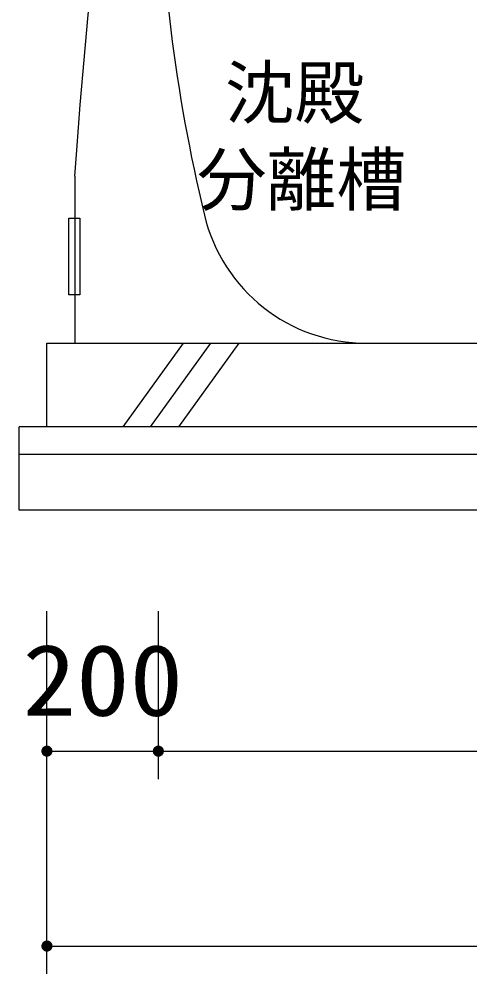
# Model space of a CAD drawing. Units: millimetres, scale not verified. Extents: x -14850 to 14850, y -10500 to 10500.
# Drawn here: x -328 to 482, y -6681 to -4966 of the extents above; entities that cross this region are included whole.
import ezdxf
from ezdxf.enums import TextEntityAlignment as Align

# ---------------------------------------------------------------- set-up
doc = ezdxf.new("R2010")
doc.units = ezdxf.units.MM
doc.header["$LTSCALE"] = 50
for name, color, linetype, lineweight in [('0-0_製作', 5, 'Continuous', 25), ('0-1_空気管', 3, 'Continuous', 25), ('0-2_機器', 3, 'Continuous', 25), ('0-3_文字', 5, 'Continuous', 25)]:
    doc.layers.add(name, color=color, linetype=linetype, lineweight=lineweight)
doc.styles.add('ＭＳ ゴシック', font='')
doc.styles.get('ＭＳ ゴシック').set_extended_font_data('MS Gothic')

msp = doc.modelspace()

# ---------------------------------------------------------------- linework, layer by layer
at = {"layer": '0-0_製作', "color": 2}
for p, q in [((-277.66, -6680.8), (-277.66, -6029.64)), ((-77.66, -6330.8), (-77.66, -6029.64)), ((-277.66, -6280.8), (-77.66, -6280.8)), ((-77.66, -6280.8), (1422.34, -6280.8)), ((-277.66, -6630.8), (1622.34, -6630.8))]:
    msp.add_line(p, q, dxfattribs=at)
at = {"layer": '0-0_製作'}
for points in [[(-287.64, -6280.17), (-277.66, -6270.8), (-277.66, -6280.8)], [(-287.49, -6278.92), (-277.66, -6270.8), (-287.64, -6280.17)], [(-287.17, -6277.71), (-277.66, -6270.8), (-287.49, -6278.92)], [(-286.71, -6276.54), (-277.66, -6270.8), (-287.17, -6277.71)], [(-286.11, -6275.44), (-277.66, -6270.8), (-286.71, -6276.54)], [(-285.37, -6274.42), (-277.66, -6270.8), (-286.11, -6275.44)], [(-284.51, -6273.51), (-277.66, -6270.8), (-285.37, -6274.42)], [(-283.54, -6272.71), (-277.66, -6270.8), (-284.51, -6273.51)], [(-282.48, -6272.04), (-277.66, -6270.8), (-283.54, -6272.71)], [(-281.34, -6271.5), (-277.66, -6270.8), (-282.48, -6272.04)], [(-280.15, -6271.11), (-277.66, -6270.8), (-281.34, -6271.5)], [(-278.92, -6270.88), (-277.66, -6270.8), (-280.15, -6271.11)], [(-277.66, -6270.8), (-267.66, -6280.8), (-277.66, -6280.8)], [(-277.66, -6270.8), (-267.74, -6279.54), (-267.66, -6280.8)], [(-277.66, -6270.8), (-267.98, -6278.31), (-267.74, -6279.54)], [(-277.66, -6270.8), (-268.37, -6277.12), (-267.98, -6278.31)], [(-277.66, -6270.8), (-268.9, -6275.98), (-268.37, -6277.12)], [(-277.66, -6270.8), (-269.57, -6274.92), (-268.9, -6275.98)], [(-277.66, -6270.8), (-270.37, -6273.95), (-269.57, -6274.92)], [(-277.66, -6270.8), (-271.29, -6273.09), (-270.37, -6273.95)], [(-277.66, -6270.8), (-272.3, -6272.35), (-271.29, -6273.09)], [(-277.66, -6270.8), (-273.41, -6271.75), (-272.3, -6272.35)], [(-277.66, -6270.8), (-274.57, -6271.29), (-273.41, -6271.75)], [(-277.66, -6270.8), (-275.79, -6270.98), (-274.57, -6271.29)], [(-277.66, -6270.8), (-277.04, -6270.82), (-275.79, -6270.98)], [(-87.64, -6280.17), (-77.66, -6270.8), (-77.66, -6280.8)], [(-87.48, -6278.92), (-77.66, -6270.8), (-87.64, -6280.17)], [(-87.17, -6277.71), (-77.66, -6270.8), (-87.48, -6278.92)], [(-86.71, -6276.54), (-77.66, -6270.8), (-87.17, -6277.71)], [(-86.11, -6275.44), (-77.66, -6270.8), (-86.71, -6276.54)], [(-85.37, -6274.42), (-77.66, -6270.8), (-86.11, -6275.44)], [(-84.51, -6273.51), (-77.66, -6270.8), (-85.37, -6274.42)], [(-83.54, -6272.71), (-77.66, -6270.8), (-84.51, -6273.51)], [(-82.48, -6272.04), (-77.66, -6270.8), (-83.54, -6272.71)], [(-81.34, -6271.5), (-77.66, -6270.8), (-82.48, -6272.04)], [(-80.15, -6271.11), (-77.66, -6270.8), (-81.34, -6271.5)], [(-78.92, -6270.88), (-77.66, -6270.8), (-80.15, -6271.11)], [(-77.66, -6270.8), (-67.66, -6280.8), (-77.66, -6280.8)], [(-77.66, -6270.8), (-67.74, -6279.54), (-67.66, -6280.8)], [(-77.66, -6270.8), (-67.98, -6278.31), (-67.74, -6279.54)], [(-77.66, -6270.8), (-68.36, -6277.12), (-67.98, -6278.31)], [(-77.66, -6270.8), (-68.9, -6275.98), (-68.36, -6277.12)], [(-77.66, -6270.8), (-69.57, -6274.92), (-68.9, -6275.98)], [(-77.66, -6270.8), (-70.37, -6273.95), (-69.57, -6274.92)], [(-77.66, -6270.8), (-71.29, -6273.09), (-70.37, -6273.95)], [(-77.66, -6270.8), (-72.3, -6272.35), (-71.29, -6273.09)], [(-77.66, -6270.8), (-73.4, -6271.75), (-72.3, -6272.35)], [(-77.66, -6270.8), (-74.57, -6271.29), (-73.4, -6271.75)], [(-77.66, -6270.8), (-75.79, -6270.98), (-74.57, -6271.29)], [(-77.66, -6270.8), (-77.03, -6270.82), (-75.79, -6270.98)], [(-287.64, -6280.17), (-277.66, -6280.8), (-287.66, -6280.8)], [(-287.66, -6280.8), (-277.66, -6280.8), (-287.58, -6282.05)], [(-287.58, -6282.05), (-277.66, -6280.8), (-287.35, -6283.29)], [(-287.35, -6283.29), (-277.66, -6280.8), (-286.96, -6284.48)], [(-286.96, -6284.48), (-277.66, -6280.8), (-286.43, -6285.62)], [(-286.43, -6285.62), (-277.66, -6280.8), (-285.75, -6286.68)], [(-285.75, -6286.68), (-277.66, -6280.8), (-284.95, -6287.64)], [(-284.95, -6287.64), (-277.66, -6280.8), (-284.04, -6288.5)], [(-284.04, -6288.5), (-277.66, -6280.8), (-283.02, -6289.24)], [(-283.02, -6289.24), (-277.66, -6280.8), (-281.92, -6289.85)], [(-281.92, -6289.85), (-277.66, -6280.8), (-280.75, -6290.31)], [(-280.75, -6290.31), (-277.66, -6280.8), (-279.54, -6290.62)], [(-279.54, -6290.62), (-277.66, -6280.8), (-277.66, -6290.8)], [(-279.54, -6290.62), (-277.66, -6290.8), (-278.29, -6290.78)], [(-277.66, -6280.8), (-276.41, -6290.72), (-277.66, -6290.8)], [(-277.66, -6280.8), (-275.18, -6290.48), (-276.41, -6290.72)], [(-277.66, -6280.8), (-273.98, -6290.1), (-275.18, -6290.48)], [(-277.66, -6280.8), (-272.85, -6289.56), (-273.98, -6290.1)], [(-277.66, -6280.8), (-271.79, -6288.89), (-272.85, -6289.56)], [(-277.66, -6280.8), (-270.82, -6288.09), (-271.79, -6288.89)], [(-277.66, -6280.8), (-269.96, -6287.17), (-270.82, -6288.09)], [(-277.66, -6280.8), (-269.22, -6286.16), (-269.96, -6287.17)], [(-277.66, -6280.8), (-268.61, -6285.06), (-269.22, -6286.16)], [(-277.66, -6280.8), (-268.15, -6283.89), (-268.61, -6285.06)], [(-277.66, -6280.8), (-267.84, -6282.67), (-268.15, -6283.89)], [(-277.66, -6280.8), (-267.68, -6281.43), (-267.84, -6282.67)], [(-277.66, -6280.8), (-267.66, -6280.8), (-267.68, -6281.43)], [(-87.64, -6280.17), (-77.66, -6280.8), (-87.66, -6280.8)], [(-87.66, -6280.8), (-77.66, -6280.8), (-87.58, -6282.05)], [(-87.58, -6282.05), (-77.66, -6280.8), (-87.35, -6283.29)], [(-87.35, -6283.29), (-77.66, -6280.8), (-86.96, -6284.48)], [(-86.96, -6284.48), (-77.66, -6280.8), (-86.42, -6285.62)], [(-86.42, -6285.62), (-77.66, -6280.8), (-85.75, -6286.68)], [(-85.75, -6286.68), (-77.66, -6280.8), (-84.95, -6287.64)], [(-84.95, -6287.64), (-77.66, -6280.8), (-84.04, -6288.5)], [(-84.04, -6288.5), (-77.66, -6280.8), (-83.02, -6289.24)], [(-83.02, -6289.24), (-77.66, -6280.8), (-81.92, -6289.85)], [(-81.92, -6289.85), (-77.66, -6280.8), (-80.75, -6290.31)], [(-80.75, -6290.31), (-77.66, -6280.8), (-79.54, -6290.62)], [(-79.54, -6290.62), (-77.66, -6280.8), (-78.29, -6290.78)], [(-78.29, -6290.78), (-77.66, -6280.8), (-77.66, -6290.8)], [(-77.66, -6280.8), (-76.41, -6290.72), (-77.66, -6290.8)], [(-77.66, -6280.8), (-75.17, -6290.48), (-76.41, -6290.72)], [(-77.66, -6280.8), (-73.98, -6290.1), (-75.17, -6290.48)], [(-77.66, -6280.8), (-72.84, -6289.56), (-73.98, -6290.1)], [(-77.66, -6280.8), (-71.78, -6288.89), (-72.84, -6289.56)], [(-77.66, -6280.8), (-70.82, -6288.09), (-71.78, -6288.89)], [(-77.66, -6280.8), (-69.96, -6287.17), (-70.82, -6288.09)], [(-77.66, -6280.8), (-69.22, -6286.16), (-69.96, -6287.17)], [(-77.66, -6280.8), (-68.61, -6285.06), (-69.22, -6286.16)], [(-77.66, -6280.8), (-68.15, -6283.89), (-68.61, -6285.06)], [(-77.66, -6280.8), (-67.84, -6282.67), (-68.15, -6283.89)], [(-77.66, -6280.8), (-67.68, -6281.43), (-67.84, -6282.67)], [(-77.66, -6280.8), (-67.66, -6280.8), (-67.68, -6281.43)], [(-287.64, -6630.17), (-277.66, -6630.8), (-287.66, -6630.8)], [(-287.66, -6630.8), (-277.66, -6630.8), (-287.58, -6632.05)], [(-287.64, -6630.17), (-277.66, -6620.8), (-277.66, -6630.8)], [(-287.49, -6628.92), (-277.66, -6620.8), (-287.64, -6630.17)], [(-287.58, -6632.05), (-277.66, -6630.8), (-287.35, -6633.29)], [(-287.17, -6627.71), (-277.66, -6620.8), (-287.49, -6628.92)], [(-287.35, -6633.29), (-277.66, -6630.8), (-286.96, -6634.48)], [(-286.71, -6626.54), (-277.66, -6620.8), (-287.17, -6627.71)], [(-286.96, -6634.48), (-277.66, -6630.8), (-286.43, -6635.62)], [(-286.11, -6625.44), (-277.66, -6620.8), (-286.71, -6626.54)], [(-286.43, -6635.62), (-277.66, -6630.8), (-285.75, -6636.68)], [(-285.37, -6624.42), (-277.66, -6620.8), (-286.11, -6625.44)], [(-285.75, -6636.68), (-277.66, -6630.8), (-284.95, -6637.64)], [(-284.51, -6623.51), (-277.66, -6620.8), (-285.37, -6624.42)], [(-284.95, -6637.64), (-277.66, -6630.8), (-284.04, -6638.5)], [(-283.54, -6622.71), (-277.66, -6620.8), (-284.51, -6623.51)], [(-284.04, -6638.5), (-277.66, -6630.8), (-283.02, -6639.24)], [(-282.48, -6622.04), (-277.66, -6620.8), (-283.54, -6622.71)], [(-283.02, -6639.24), (-277.66, -6630.8), (-281.92, -6639.85)], [(-281.34, -6621.5), (-277.66, -6620.8), (-282.48, -6622.04)], [(-281.92, -6639.85), (-277.66, -6630.8), (-280.75, -6640.31)], [(-280.15, -6621.11), (-277.66, -6620.8), (-281.34, -6621.5)], [(-280.75, -6640.31), (-277.66, -6630.8), (-279.54, -6640.62)], [(-278.92, -6620.88), (-277.66, -6620.8), (-280.15, -6621.11)], [(-279.54, -6640.62), (-277.66, -6630.8), (-277.66, -6640.8)], [(-277.66, -6620.8), (-267.66, -6630.8), (-277.66, -6630.8)], [(-277.66, -6620.8), (-267.74, -6629.54), (-267.66, -6630.8)], [(-277.66, -6620.8), (-267.98, -6628.31), (-267.74, -6629.54)], [(-277.66, -6620.8), (-268.37, -6627.12), (-267.98, -6628.31)], [(-277.66, -6620.8), (-268.9, -6625.98), (-268.37, -6627.12)], [(-277.66, -6620.8), (-269.57, -6624.92), (-268.9, -6625.98)], [(-277.66, -6620.8), (-270.37, -6623.95), (-269.57, -6624.92)], [(-277.66, -6620.8), (-271.29, -6623.09), (-270.37, -6623.95)], [(-277.66, -6620.8), (-272.3, -6622.35), (-271.29, -6623.09)], [(-277.66, -6620.8), (-273.41, -6621.75), (-272.3, -6622.35)], [(-277.66, -6620.8), (-274.57, -6621.29), (-273.41, -6621.75)], [(-277.66, -6620.8), (-275.79, -6620.98), (-274.57, -6621.29)], [(-277.66, -6620.8), (-277.04, -6620.82), (-275.79, -6620.98)], [(-277.66, -6630.8), (-276.41, -6640.72), (-277.66, -6640.8)], [(-277.66, -6630.8), (-275.18, -6640.48), (-276.41, -6640.72)], [(-277.66, -6630.8), (-273.98, -6640.1), (-275.18, -6640.48)], [(-277.66, -6630.8), (-272.85, -6639.56), (-273.98, -6640.1)], [(-277.66, -6630.8), (-271.79, -6638.89), (-272.85, -6639.56)], [(-277.66, -6630.8), (-270.82, -6638.09), (-271.79, -6638.89)], [(-277.66, -6630.8), (-269.96, -6637.17), (-270.82, -6638.09)], [(-277.66, -6630.8), (-269.22, -6636.16), (-269.96, -6637.17)], [(-277.66, -6630.8), (-268.61, -6635.06), (-269.22, -6636.16)], [(-277.66, -6630.8), (-268.15, -6633.89), (-268.61, -6635.06)], [(-277.66, -6630.8), (-267.84, -6632.67), (-268.15, -6633.89)], [(-277.66, -6630.8), (-267.68, -6631.43), (-267.84, -6632.67)], [(-277.66, -6630.8), (-267.66, -6630.8), (-267.68, -6631.43)], [(-279.54, -6640.62), (-277.66, -6640.8), (-278.29, -6640.78)]]:
    msp.add_solid(points, dxfattribs=at)
at = {"layer": '0-1_空気管'}
for centre, radius, start, end in [((2922.19, -4618.28), 3000, 180.57295, 193.49339), ((296.72, -5248.28), 300, 193.49338, 270)]:
    msp.add_arc(centre, radius, start, end, dxfattribs=at)
at = {"layer": '0-2_機器', "color": 2}
for p, q in [((-277.66, -5698.28), (-277.66, -5548.28)), ((-277.66, -5548.28), (1622.34, -5548.28)), ((-33.32, -5548.28), (-141.58, -5698.28)), ((-91.58, -5698.28), (16.68, -5548.28)), ((66.68, -5548.28), (-41.58, -5698.28)), ((1672.34, -5698.28), (-327.66, -5698.28)), ((1672.34, -5748.28), (-327.66, -5748.28))]:
    msp.add_line(p, q, dxfattribs=at)
msp.add_lwpolyline([(1672.34, -5698.28), (1672.34, -5848.28), (-327.66, -5848.28), (-327.66, -5698.28)], dxfattribs=at)
at = {"layer": '0-3_文字', "color": 7}
for p, q in [((-227.66, -5248.28), (-227.66, -5548.28)), ((-238.55, -5323.72), (-218.9, -5323.72)), ((-238.55, -5461.27), (-238.55, -5323.72)), ((-218.9, -5323.72), (-218.9, -5461.27)), ((-218.9, -5461.27), (-238.55, -5461.27))]:
    msp.add_line(p, q, dxfattribs=at)
msp.add_lwpolyline([(-227.66, -5248.28), (-224.1, -5201.32), (-217.79, -5120.37), (-211.03, -5039.47), (-203.54, -4958.64), (-195.03, -4877.9), (-185.21, -4797.3), (-178.82, -4750.62), (-173.3, -4713.45), (-162.83, -4649.5), (-151.07, -4585.77), (-137.88, -4522.35), (-123.14, -4459.3), (-106.74, -4396.7), (-96.42, -4360.64), (-88.88, -4335.65), (-75.25, -4292.76), (-60.96, -4250.08), (-46.14, -4207.56), (-30.95, -4165.15), (-15.52, -4122.82), (-6.53, -4098.28)], dxfattribs=at)

# ---------------------------------------------------------------- texts
at = {"layer": '0-0_製作', "color": 4, "style": 'ＭＳ ゴシック', "width": 1.1}
msp.add_text('200', height=128.4, dxfattribs=at).set_placement((-321.41, -6255.8), align=Align.BOTTOM_LEFT)
at = {"layer": '0-1_空気管', "color": 4, "style": 'ＭＳ ゴシック'}
for s, p in [('沈殿', (41.6, -5171.61)), ('分離槽', (-8.4, -5327.61))]:
    msp.add_text(s, height=91.79, dxfattribs=at).set_placement(p, align=Align.BOTTOM_LEFT)

doc.saveas('drawing.dxf')
